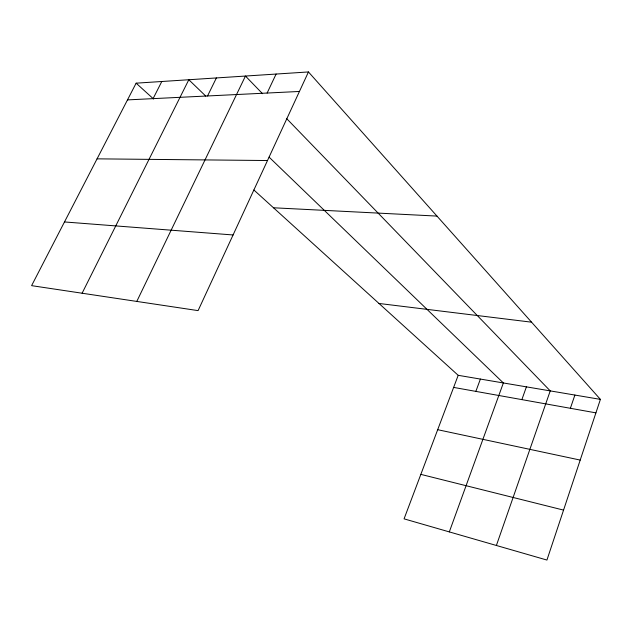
<?xml version="1.0" encoding="UTF-8"?>
<svg xmlns="http://www.w3.org/2000/svg" width="632" height="632" viewBox="0 0 632 632"><rect width="100%" height="100%" fill="white"/><g stroke="black" fill="none" stroke-linecap="round" stroke-linejoin="round"><path stroke-width="0.95" d="M308.456 71.945L198.093 310.62L31.6 285.648L136.125 83.171L308.456 71.945L600.4 399.377L546.933 560.055L404.069 518.856L458.192 375.313L253.89 189.995M570.38 408.296L574.883 395.063M496.389 545.479L550.235 390.892L286.422 118.374M521.874 399.622L526.409 386.855M449.312 531.907L503.364 382.96L269.098 157.139M475.849 391.382L480.399 379.074M267.123 93.046L276.097 74.055M136.796 301.425L245.453 76.053L262.541 93.702M207.541 95.969L216.397 77.941M82.105 293.224L188.81 79.743L205.779 96.096M153.086 98.639L161.8 81.496M127.49 99.896L299.426 91.458M97.059 158.845L267.494 160.528M273.49 207.778L436.973 216.089M64.48 221.951L233.074 234.962M378.971 303.463L531.575 322.186M458.192 375.313L600.4 399.377M453.626 387.408L595.913 412.862M437.684 429.697L580.2 460.08M420.841 474.371L563.554 510.103M136.125 83.171L153.56 98.987"/></g></svg>
